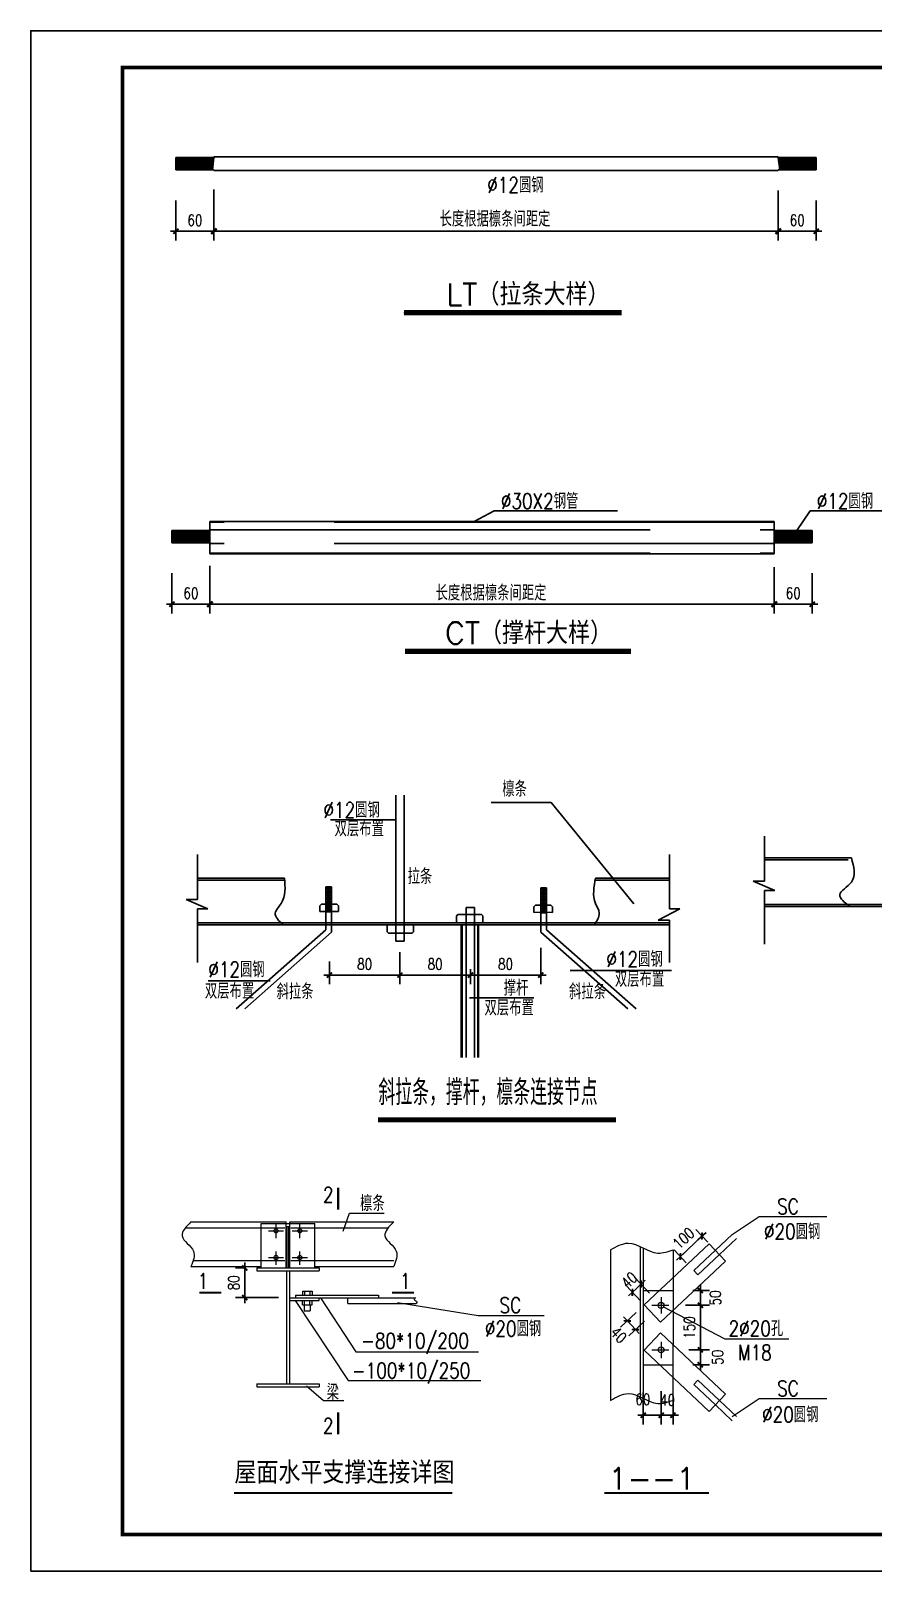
# Model space of a CAD drawing. Extents: x 36360094 to 36697644, y 75306 to 425482.
# Drawn here: x 36623344 to 36646309, y 291095 to 333095 of the extents above; entities that cross this region are included whole.
import ezdxf

# ---------------------------------------------------------------- set-up
doc = ezdxf.new("R2010")
doc.units = 0
doc.header["$LTSCALE"] = 1000
doc.header["$MEASUREMENT"] = 0
doc.linetypes.add('ACAD_ISO02W100', pattern=[15, 12, -3])
doc.linetypes.add('CENTER', pattern=[2, 1.25, -0.25, 0.25, -0.25])
doc.layers.get('0').update_dxf_attribs({"linetype": 'CONTINUOUS'})
doc.layers.get('DEFPOINTS').update_dxf_attribs({"linetype": 'CONTINUOUS'})
for name, color, linetype in [('DIANH', 6, 'CENTER'), ('GREEN', 3, 'CONTINUOUS'), ('PUB_DIM', 3, 'CONTINUOUS'), ('PUB_TITLE', 4, 'CONTINUOUS'), ('RED', 1, 'CONTINUOUS'), ('TEXT', 7, 'CONTINUOUS'), ('XUX', 3, 'ACAD_ISO02W100'), ('YELLOW', 2, 'CONTINUOUS'), ('标注', 4, 'CONTINUOUS'), ('门窗', 4, 'CONTINUOUS')]:
    doc.layers.add(name, color=color, linetype=linetype)
doc.styles.add('DIM_FONT', font='SIMPLEX.shx', dxfattribs={"width": 0.8})
doc.styles.add('TSSD_NORM', font='txt.shx', dxfattribs={"width": 0.7, "bigfont": 'tssdchn.shx'})
doc.styles.add('中西', font='romans.shx', dxfattribs={"width": 0.8, "height": 350, "bigfont": 'hztxt.shx'})
doc.dimstyles.new('DIMN', dxfattribs={"dimtxt": 300, "dimasz": 1, "dimexe": 250, "dimexo": 300, "dimgap": 150, "dimtad": 1, "dimdec": 0, "dimzin": 0, "dimdsep": 46, "dimtxsty": 'DIM_FONT', "dimblk": '_DIMX', "dimcen": 0.09, "dimclrt": 7, "dimadec": 0, "dimazin": 0, "dimtfac": 1, "dimtdec": 0, "dimtix": 1, "dimtmove": 2, "dimatfit": 3, "dimldrblk": '_DIMX', "dimfxl": 0, "dimtolj": 1, "dimtzin": 0, "dimarcsym": 0})

# ---------------------------------------------------------------- blocks, each defined once
blk = doc.blocks.new('_DIMX')
blk.add_line((-150, 0), (150, 0))
at = {"const_width": 50}
blk.add_lwpolyline([(-70, -70), (70, 70)], dxfattribs=at)
blk = doc.blocks.new('*D28')
at = {"layer": 'DEFPOINTS', "color": 0}
for p in [(36629504, 299363), (36629178, 298553), (36630395, 298553)]:
    blk.add_point(p, dxfattribs=at)
at = {"layer": 'PUB_DIM', "color": 0, "lineweight": -2}
for p, q in [((36629204, 299363), (36628928, 299363)), ((36629178, 299362), (36629178, 298554)), ((36630095, 298553), (36628928, 298553))]:
    blk.add_line(p, q, dxfattribs=at)
for p, rotation in [((36629178, 299363), 90), ((36629178, 298553), 270)]:
    blk.add_blockref('_DIMX', p, dxfattribs=dict(at, rotation=rotation))
at = {"layer": 'PUB_DIM', "color": 7, "insert": (36628878, 298958), "char_height": 300, "attachment_point": 5, "rotation": 90, "style": 'DIM_FONT'}
blk.add_mtext('\\A1;80', dxfattribs=at)
blk = doc.blocks.new('*D30')
at = {"layer": 'DEFPOINTS', "color": 0}
for p in [(36639745, 298701), (36640181, 298238), (36640417, 298460)]:
    blk.add_point(p, dxfattribs=at)
at = {"layer": 'PUB_DIM', "color": 0, "lineweight": -2}
for p, q in [((36640211, 298678), (36639810, 299105)), ((36639975, 298456), (36639574, 298883)), ((36639744, 298700), (36639744, 298699)), ((36639981, 298923), (36639745, 298701)), ((36639982, 298924), (36639982, 298924))]:
    blk.add_line(p, q, dxfattribs=at)
for p, rotation in [((36639981, 298923), 223.271056368716), ((36639745, 298701), 43.27105636871596)]:
    blk.add_blockref('_DIMX', p, dxfattribs=dict(at, rotation=rotation))
at = {"layer": 'PUB_DIM', "color": 7, "insert": (36639657, 299030), "char_height": 300, "attachment_point": 5, "rotation": 43.2711, "style": 'DIM_FONT'}
blk.add_mtext('\\A1;40', dxfattribs=at)
blk = doc.blocks.new('*D32')
at = {"layer": 'DEFPOINTS', "color": 0}
for p in [(36640980, 298344), (36640980, 297131), (36641598, 297131)]:
    blk.add_point(p, dxfattribs=at)
at = {"layer": 'PUB_DIM', "color": 0, "lineweight": -2}
for p, q in [((36641280, 298344), (36641848, 298344)), ((36641598, 298343), (36641598, 297132)), ((36641280, 297131), (36641848, 297131))]:
    blk.add_line(p, q, dxfattribs=at)
for p, rotation in [((36641598, 298344), 90), ((36641598, 297131), 270)]:
    blk.add_blockref('_DIMX', p, dxfattribs=dict(at, rotation=rotation))
at = {"layer": 'PUB_DIM', "color": 7, "insert": (36641298, 297737), "char_height": 300, "attachment_point": 5, "rotation": 90, "style": 'DIM_FONT'}
blk.add_mtext('\\A1;150', dxfattribs=at)
blk = doc.blocks.new('*D33')
at = {"layer": 'DEFPOINTS', "color": 0}
for p in [(36640528, 296306), (36640852, 296124), (36640528, 295347)]:
    blk.add_point(p, dxfattribs=at)
at = {"layer": 'PUB_DIM', "color": 0, "lineweight": -2}
for p, q in [((36640528, 296006), (36640528, 295097)), ((36640852, 295824), (36640852, 295097)), ((36640851, 295347), (36640529, 295347))]:
    blk.add_line(p, q, dxfattribs=at)
at = {"layer": 'PUB_DIM', "color": 0, "lineweight": -2, "rotation": 180}
blk.add_blockref('_DIMX', (36640528, 295347), dxfattribs=at)
at = {"layer": 'PUB_DIM', "color": 0, "lineweight": -2}
blk.add_blockref('_DIMX', (36640852, 295347), dxfattribs=at)
at = {"layer": 'PUB_DIM', "color": 7, "insert": (36640703, 295760), "char_height": 300, "attachment_point": 5, "style": 'DIM_FONT'}
blk.add_mtext('\\A1;40', dxfattribs=at)
blk = doc.blocks.new('*D34')
at = {"layer": 'DEFPOINTS', "color": 0}
for p in [(36640042, 296271), (36640528, 296088), (36640042, 295348)]:
    blk.add_point(p, dxfattribs=at)
at = {"layer": 'PUB_DIM', "color": 0, "lineweight": -2}
for p, q in [((36640042, 295971), (36640042, 295098)), ((36640528, 295788), (36640528, 295098)), ((36640527, 295348), (36640043, 295348))]:
    blk.add_line(p, q, dxfattribs=at)
at = {"layer": 'PUB_DIM', "color": 0, "lineweight": -2, "rotation": 180}
blk.add_blockref('_DIMX', (36640042, 295348), dxfattribs=at)
at = {"layer": 'PUB_DIM', "color": 0, "lineweight": -2}
blk.add_blockref('_DIMX', (36640528, 295348), dxfattribs=at)
at = {"layer": 'PUB_DIM', "color": 7, "insert": (36640029, 295779), "char_height": 300, "attachment_point": 5, "style": 'DIM_FONT'}
blk.add_mtext('\\A1;60', dxfattribs=at)
blk = doc.blocks.new('*D35')
at = {"layer": 'DEFPOINTS', "color": 0}
for p in [(36641642, 300231), (36642006, 299844), (36641416, 299289)]:
    blk.add_point(p, dxfattribs=at)
at = {"layer": 'PUB_DIM', "color": 0, "lineweight": -2}
for p, q in [((36641800, 300063), (36641471, 300413)), ((36641052, 299675), (36641642, 300231)), ((36641643, 300231), (36641644, 300232)), ((36641210, 299507), (36640881, 299857)), ((36641052, 299675), (36641051, 299674))]:
    blk.add_line(p, q, dxfattribs=at)
for p, rotation in [((36641642, 300231), 223.2710563685233), ((36641052, 299675), 43.27105636852331)]:
    blk.add_blockref('_DIMX', p, dxfattribs=dict(at, rotation=rotation))
at = {"layer": 'PUB_DIM', "color": 7, "insert": (36641142, 300171), "char_height": 300, "attachment_point": 5, "rotation": 43.2711, "style": 'DIM_FONT'}
blk.add_mtext('\\A1;100', dxfattribs=at)
blk = doc.blocks.new('*D52')
at = {"layer": 'DEFPOINTS', "color": 0}
for p in [(36643721, 328740), (36644755, 328772), (36643721, 327629)]:
    blk.add_point(p, dxfattribs=at)
at = {"layer": 'PUB_DIM', "color": 0, "lineweight": -2}
for p, q in [((36643721, 328440), (36643721, 327379)), ((36644755, 328472), (36644755, 327379)), ((36644754, 327629), (36643722, 327629))]:
    blk.add_line(p, q, dxfattribs=at)
at = {"layer": 'PUB_DIM', "color": 0, "lineweight": -2, "rotation": 180}
blk.add_blockref('_DIMX', (36643721, 327629), dxfattribs=at)
at = {"layer": 'PUB_DIM', "color": 0, "lineweight": -2}
blk.add_blockref('_DIMX', (36644755, 327629), dxfattribs=at)
at = {"layer": 'PUB_DIM', "color": 7, "insert": (36644238, 327929), "char_height": 300, "attachment_point": 5, "style": 'DIM_FONT'}
blk.add_mtext('\\A1;60', dxfattribs=at)
blk = doc.blocks.new('_ArchTick')
at = {"color": 0, "linetype": 'ByBlock', "const_width": 0.4}
blk.add_lwpolyline([(-0.5, -0.5), (0.5, 0.5)], dxfattribs=at)
blk = doc.blocks.new('*D53')
at = {"layer": 'DEFPOINTS', "color": 0}
for p in [(36643612, 318571), (36644646, 318603), (36643612, 317460)]:
    blk.add_point(p, dxfattribs=at)
at = {"layer": 'PUB_DIM', "color": 0, "lineweight": -2}
for p, q in [((36643612, 318271), (36643612, 317210)), ((36644646, 318303), (36644646, 317210)), ((36644645, 317460), (36643613, 317460))]:
    blk.add_line(p, q, dxfattribs=at)
at = {"layer": 'PUB_DIM', "color": 0, "lineweight": -2, "rotation": 180}
blk.add_blockref('_DIMX', (36643612, 317460), dxfattribs=at)
at = {"layer": 'PUB_DIM', "color": 0, "lineweight": -2}
blk.add_blockref('_DIMX', (36644646, 317460), dxfattribs=at)
at = {"layer": 'PUB_DIM', "color": 7, "insert": (36644129, 317760), "char_height": 300, "attachment_point": 5, "style": 'DIM_FONT'}
blk.add_mtext('\\A1;60', dxfattribs=at)

msp = doc.modelspace()

# ---------------------------------------------------------------- linework, layer by layer
at = {"layer": 'DIANH', "lineweight": 15}
for p, q in [((36629825.5, 300375.2), (36630234.8, 300375.2)), ((36630030.4, 300173.6), (36630030.4, 300543.6)), ((36630473.5, 300375.2), (36630882.8, 300375.2)), ((36630678.4, 300173.6), (36630678.4, 300543.6)), ((36629825.5, 299646.2), (36630234.8, 299646.2)), ((36630030.4, 299444.6), (36630030.4, 299814.6)), ((36630473.5, 299646.2), (36630882.8, 299646.2)), ((36630678.4, 299444.6), (36630678.4, 299814.6))]:
    msp.add_line(p, q, dxfattribs=at)
at = {"layer": 'GREEN'}
for p, q in [((36633291.6, 312257), (36633291.6, 308270.7)), ((36633522, 312257), (36633522, 308270.7)), ((36635896.4, 312057.6), (36637526.4, 312057.6)), ((36637526.4, 312057.6), (36639782.9, 309292)), ((36633272.4, 311582.3), (36631516.3, 311582.3)), ((36643341.7, 311132.7), (36643341.7, 309912.1)), ((36627885.2, 310632.3), (36627885.2, 309411.7)), ((36640753.2, 310632.3), (36640753.2, 309153.1)), ((36643341.7, 310545.2), (36645714, 310545.2)), ((36643341.7, 310487.6), (36645622.7, 310487.6)), ((36627885.2, 309994), (36630257.5, 309994)), ((36638739.4, 309994), (36640753.2, 309994)), ((36627885.2, 309936.4), (36630262.8, 309936.4)), ((36631387.2, 309755.4), (36631545, 309700.9)), ((36631545, 309755.4), (36631387.2, 309755.4)), ((36631387.2, 309755.4), (36631545, 309755.4)), ((36631387.2, 309755.4), (36631387.2, 308584.1)), ((36631545, 309700.9), (36631387.2, 309700.9)), ((36631387.2, 309700.9), (36631545, 309637.7)), ((36631387.2, 309637.7), (36631545, 309577.5)), ((36631545, 309637.7), (36631387.2, 309637.7)), ((36631545, 309577.5), (36631387.2, 309577.5)), ((36631387.2, 309577.5), (36631545, 309517.2)), ((36631545, 308519.9), (36631545, 309755.4)), ((36637246.8, 309730.3), (36637404.6, 309730.3)), ((36637404.6, 309730.3), (36637246.8, 309675.8)), ((36637404.6, 309730.3), (36637246.8, 309730.3)), ((36637246.8, 308519.9), (36637246.8, 309730.3)), ((36637246.8, 309675.8), (36637404.6, 309675.8)), ((36637404.6, 309675.8), (36637246.8, 309612.6)), ((36637246.8, 309612.6), (36637404.6, 309612.6)), ((36637404.6, 309612.6), (36637246.8, 309552.3)), ((36637404.6, 309552.3), (36637246.8, 309492)), ((36637246.8, 309552.3), (36637404.6, 309552.3)), ((36637404.6, 309730.3), (36637404.6, 308584.1)), ((36638728.5, 309936.4), (36640753.2, 309936.4)), ((36643341.7, 309912.1), (36643033.3, 309912.1)), ((36643033.3, 309912.1), (36643623.5, 309653.5)), ((36643341.7, 309653.5), (36643341.7, 308195)), ((36643623.5, 309653.5), (36643341.7, 309653.5)), ((36627576.8, 309411.7), (36628166.9, 309153.1)), ((36627885.2, 309411.7), (36627576.8, 309411.7)), ((36627885.2, 309153.1), (36627885.2, 307694.5)), ((36628166.9, 309153.1), (36627885.2, 309153.1)), ((36631223.3, 309232.2), (36631272.4, 309281.2)), ((36631223.3, 309084.1), (36631223.3, 309232.2)), ((36631272.4, 309281.2), (36631686.8, 309281.2)), ((36631387.2, 309517.2), (36631545, 309456.9)), ((36631545, 309517.2), (36631387.2, 309517.2)), ((36631387.2, 309456.9), (36631545, 309408.1)), ((36631545, 309456.9), (36631387.2, 309456.9)), ((36631387.2, 309408.1), (36631545, 309347.8)), ((36631545, 309408.1), (36631387.2, 309408.1)), ((36631545, 309347.8), (36631387.2, 309347.8)), ((36631387.2, 309347.8), (36631545, 309287.6)), ((36631545, 309287.6), (36631387.2, 309287.6)), ((36631387.2, 309287.6), (36631545, 309238.8)), ((36631387.2, 309238.8), (36631545, 309178.5)), ((36631545, 309238.8), (36631387.2, 309238.8)), ((36631387.2, 309178.5), (36631545, 309118.2)), ((36631545, 309178.5), (36631387.2, 309178.5)), ((36631735.8, 309232.2), (36631686.8, 309281.2)), ((36631735.8, 309232.2), (36631735.8, 309084.1)), ((36635211.6, 309193), (36635442, 309193)), ((36635211.6, 309193), (36635211.6, 308714.8)), ((36635442, 309193), (36635442, 308714.8)), ((36637056, 309207), (36637105, 309256.1)), ((36637056, 309207), (36637056, 309059)), ((36637519.4, 309256.1), (36637105, 309256.1)), ((36637246.8, 309492), (36637404.6, 309492)), ((36637404.6, 309492), (36637246.8, 309431.8)), ((36637404.6, 309431.8), (36637246.8, 309383)), ((36637246.8, 309431.8), (36637404.6, 309431.8)), ((36637246.8, 309383), (36637404.6, 309383)), ((36637404.6, 309383), (36637246.8, 309322.7)), ((36637404.6, 309322.7), (36637246.8, 309262.4)), ((36637246.8, 309322.7), (36637404.6, 309322.7)), ((36637404.6, 309262.4), (36637246.8, 309213.6)), ((36637246.8, 309262.4), (36637404.6, 309262.4)), ((36637246.8, 309213.6), (36637404.6, 309213.6)), ((36637404.6, 309213.6), (36637246.8, 309153.3)), ((36637246.8, 309153.3), (36637404.6, 309153.3)), ((36637404.6, 309153.3), (36637246.8, 309093.1)), ((36637568.5, 309207), (36637519.4, 309256.1)), ((36637568.5, 309059), (36637568.5, 309207)), ((36640444.8, 308848), (36641035, 309153.1)), ((36641035, 309153.1), (36640753.2, 309153.1)), ((36643341.7, 309272.8), (36656209.8, 309272.8)), ((36643341.7, 309215.2), (36656209.8, 309215.2)), ((36627885.2, 308772.4), (36640753.2, 308772.4)), ((36627885.2, 308714.8), (36640753.2, 308714.8)), ((36631223.3, 309084.1), (36631735.8, 309086.4)), ((36631387.2, 309118.2), (36631545, 309069.4)), ((36631545, 309118.2), (36631387.2, 309118.2)), ((36631545, 309069.4), (36631387.2, 309069.4)), ((36633058.5, 308714.8), (36633058.5, 308530)), ((36633773.5, 308525.7), (36633773.5, 308714.8)), ((36634949.6, 308957.1), (36634988.3, 308995.9)), ((36634949.6, 308772.4), (36634949.6, 308957.1)), ((36634988.3, 308995.9), (36635630.1, 308995.9)), ((36635664.6, 308961.4), (36635630.1, 308995.9)), ((36635664.6, 308961.4), (36635664.6, 308772.4)), ((36637568.5, 309059), (36637056, 309061.3)), ((36637246.8, 309093.1), (36637404.6, 309093.1)), ((36637404.6, 309093.1), (36637246.8, 309044.3)), ((36637246.8, 309044.3), (36637404.6, 309044.3)), ((36640753.2, 308848), (36640444.8, 308848)), ((36640753.2, 308848), (36640753.2, 307694.5)), ((36631387.2, 308584.1), (36628945.4, 306426.5)), ((36631545, 308519.9), (36629175.8, 306426.5)), ((36633058.5, 308530), (36633097.3, 308491.3)), ((36633097.3, 308491.3), (36633739, 308491.3)), ((36633773.5, 308525.7), (36633739, 308491.3)), ((36637246.8, 308519.9), (36639616, 306426.5)), ((36637404.6, 308584.1), (36639846.4, 306426.5)), ((36633291.6, 308270.7), (36633522, 308270.7)), ((36638049.7, 307475.1), (36640812.4, 307475.1)), ((36628183.6, 307194.3), (36629869.9, 307194.3)), ((36635300.8, 306730.2), (36637057, 306730.2))]:
    msp.add_line(p, q, dxfattribs=at)
at = {"layer": 'GREEN', "linetype": 'ACAD_ISO02W100'}
for p, q in [((36635211.6, 308714.8), (36635211.6, 305098.9)), ((36635442, 308714.8), (36635442, 305098.9))]:
    msp.add_line(p, q, dxfattribs=at)
at = {"layer": 'GREEN', "lineweight": 15}
for p, q in [((36631856.6, 300366.6), (36632028.4, 300855.7)), ((36632028.4, 300855.7), (36632973.9, 300855.7)), ((36642468.1, 300279.4), (36643199.6, 300762.7)), ((36643199.6, 300762.7), (36645042.6, 300762.7)), ((36630552.1, 298471.7), (36631996.8, 296291.9)), ((36631237.9, 298552.7), (36632203.5, 297073.1)), ((36633345, 298418.5), (36635536.1, 298067.8)), ((36640572.9, 298316.3), (36642261.6, 297429)), ((36635536.1, 298067.8), (36637337.6, 298067.8)), ((36642261.6, 297429), (36644012.8, 297429)), ((36632203.5, 297073.1), (36635544.8, 297073.1)), ((36630864.6, 296150), (36631325.3, 295744.6)), ((36631996.8, 296291.9), (36635616.5, 296291.9)), ((36631325.3, 295744.6), (36631876, 295744.6)), ((36642468.1, 295317.1), (36643199.6, 295800.3)), ((36643199.6, 295800.3), (36645042.6, 295800.3))]:
    msp.add_line(p, q, dxfattribs=at)
for points in [[(36627707.9, 300618.2), (36627469.5, 300234.8), (36627778.7, 299819.9), (36627707.9, 299403.2)], [(36633238.2, 300618.2), (36632999.7, 300234.8), (36633308.9, 299819.9), (36633238.2, 299403.2)], [(36639150.9, 299855.2), (36639626.2, 300040.5), (36640436.6, 299770.6), (36640851.9, 299855.2)], [(36639150.9, 295752.9), (36639626.2, 295938.3), (36640436.6, 295668.4), (36640851.9, 295752.9)]]:
    msp.add_spline(points, degree=3, dxfattribs=at)
at = {"layer": 'PUB_DIM'}
for p, q in [((36628226.4, 318506.4), (36628226.4, 317459.4)), ((36643612.3, 318474.8), (36643612.3, 317459.4))]:
    msp.add_line(p, q, dxfattribs=at)
at = {"layer": 'PUB_TITLE'}
msp.add_lwpolyline([(36623344.3, 291094.8), (36697644.3, 291094.8), (36697644.3, 333094.8), (36623344.3, 333094.8)], close=True, dxfattribs=at)
at = {"layer": 'PUB_TITLE', "const_width": 100}
msp.add_lwpolyline([(36625844.3, 292094.8), (36696644.3, 292094.8), (36696644.3, 332094.8), (36625844.3, 332094.8)], close=True, dxfattribs=at)
at = {"layer": 'RED'}
for p, q in [((36627301, 329641), (36628335, 329641)), ((36627301, 329641), (36628335, 329641)), ((36627301, 329305.4), (36627301, 329641)), ((36627301, 329641), (36627301, 329305.4)), ((36627301, 329305.4), (36627301, 329641)), ((36627301, 329305.4), (36628335, 329305.4)), ((36627301, 329305.4), (36628335, 329305.4)), ((36627344.6, 329641), (36627303.3, 329305.4)), ((36627385.9, 329641), (36627344.6, 329305.4)), ((36627344.6, 329305.4), (36627344.6, 329641)), ((36627385.9, 329305.4), (36627385.9, 329641)), ((36627427.1, 329641), (36627385.9, 329305.4)), ((36627468.4, 329641), (36627427.1, 329305.4)), ((36627427.1, 329305.4), (36627427.1, 329641)), ((36627468.4, 329305.4), (36627468.4, 329641)), ((36627509.7, 329641), (36627468.4, 329305.4)), ((36627550.9, 329641), (36627509.7, 329305.4)), ((36627509.7, 329305.4), (36627509.7, 329641)), ((36627550.9, 329305.4), (36627550.9, 329641)), ((36627592.2, 329641), (36627550.9, 329305.4)), ((36627633.5, 329641), (36627592.2, 329305.4)), ((36627592.2, 329305.4), (36627592.2, 329641)), ((36627674.7, 329641), (36627633.5, 329305.4)), ((36627633.5, 329305.4), (36627633.5, 329641)), ((36627674.7, 329641), (36627633.5, 329305.4)), ((36627674.7, 329305.4), (36627674.7, 329641)), ((36627716, 329641), (36627674.7, 329305.4)), ((36627674.7, 329305.4), (36627674.7, 329641)), ((36627757.3, 329641), (36627716, 329305.4)), ((36627716, 329305.4), (36627716, 329641)), ((36627757.3, 329305.4), (36627757.3, 329641)), ((36627798.5, 329641), (36627757.3, 329305.4)), ((36627839.8, 329641), (36627798.5, 329305.4)), ((36627798.5, 329305.4), (36627798.5, 329641)), ((36627839.8, 329305.4), (36627839.8, 329641)), ((36627881.1, 329641), (36627839.8, 329305.4)), ((36627922.3, 329641), (36627881.1, 329305.4)), ((36627881.1, 329305.4), (36627881.1, 329641)), ((36627922.3, 329305.4), (36627922.3, 329641)), ((36627963.6, 329641), (36627922.3, 329305.4)), ((36628004.9, 329641), (36627963.6, 329305.4)), ((36627963.6, 329305.4), (36627963.6, 329641)), ((36628004.9, 329305.4), (36628004.9, 329641)), ((36628046.1, 329641), (36628004.9, 329305.4)), ((36628087.4, 329641), (36628046.1, 329305.4)), ((36628046.1, 329305.4), (36628046.1, 329641)), ((36628087.4, 329305.4), (36628087.4, 329641)), ((36628128.7, 329641), (36628087.4, 329305.4)), ((36628169.9, 329641), (36628128.7, 329305.4)), ((36628128.7, 329305.4), (36628128.7, 329641)), ((36628169.9, 329305.4), (36628169.9, 329641)), ((36628211.2, 329641), (36628169.9, 329305.4)), ((36628252.5, 329641), (36628211.2, 329305.4)), ((36628211.2, 329305.4), (36628211.2, 329641)), ((36628293.7, 329641), (36628252.5, 329305.4)), ((36628252.5, 329305.4), (36628252.5, 329641)), ((36628335, 329641), (36628293.7, 329305.4)), ((36628293.7, 329305.4), (36628293.7, 329641)), ((36628335, 329660.2), (36643720.9, 329660.2)), ((36628335, 329641), (36628335, 329660.2)), ((36628335, 329641), (36628335, 329660.2)), ((36628335, 329305.4), (36628335, 329286.2)), ((36628335, 329305.4), (36628335, 329286.2)), ((36643720.9, 329286.2), (36628335, 329286.2)), ((36643720.9, 329641), (36643720.9, 329660.2)), ((36643720.9, 329641), (36643762.2, 329305.4)), ((36644754.9, 329641), (36643720.9, 329641)), ((36643720.9, 329305.4), (36643720.9, 329286.2)), ((36644754.9, 329305.4), (36643720.9, 329305.4)), ((36643762.2, 329305.4), (36643762.2, 329641)), ((36643762.2, 329641), (36643803.4, 329305.4)), ((36643803.4, 329641), (36643844.7, 329305.4)), ((36643803.4, 329305.4), (36643803.4, 329641)), ((36643844.7, 329305.4), (36643844.7, 329641)), ((36643844.7, 329641), (36643886, 329305.4)), ((36643886, 329305.4), (36643886, 329641)), ((36643886, 329641), (36643927.2, 329305.4)), ((36643927.2, 329305.4), (36643927.2, 329641)), ((36643927.2, 329641), (36643968.5, 329305.4)), ((36643968.5, 329641), (36644009.8, 329305.4)), ((36643968.5, 329305.4), (36643968.5, 329641)), ((36644009.8, 329305.4), (36644009.8, 329641)), ((36644009.8, 329641), (36644051, 329305.4)), ((36644051, 329305.4), (36644051, 329641)), ((36644051, 329641), (36644092.3, 329305.4)), ((36644092.3, 329305.4), (36644092.3, 329641)), ((36644092.3, 329641), (36644133.6, 329305.4)), ((36644133.6, 329305.4), (36644133.6, 329641)), ((36644133.6, 329641), (36644174.8, 329305.4)), ((36644174.8, 329305.4), (36644174.8, 329641)), ((36644174.8, 329641), (36644216.1, 329305.4)), ((36644216.1, 329641), (36644257.4, 329305.4)), ((36644216.1, 329305.4), (36644216.1, 329641)), ((36644257.4, 329641), (36644298.6, 329305.4)), ((36644257.4, 329305.4), (36644257.4, 329641)), ((36644298.6, 329305.4), (36644298.6, 329641)), ((36644298.6, 329641), (36644339.9, 329305.4)), ((36644339.9, 329641), (36644381.2, 329305.4)), ((36644339.9, 329305.4), (36644339.9, 329641)), ((36644381.2, 329305.4), (36644381.2, 329641)), ((36644381.2, 329641), (36644422.4, 329305.4)), ((36644381.2, 329305.4), (36644381.2, 329641)), ((36644381.2, 329641), (36644422.4, 329305.4)), ((36644422.4, 329305.4), (36644422.4, 329641)), ((36644422.4, 329641), (36644463.7, 329305.4)), ((36644463.7, 329305.4), (36644463.7, 329641)), ((36644463.7, 329641), (36644505, 329305.4)), ((36644505, 329305.4), (36644505, 329641)), ((36644505, 329641), (36644546.2, 329305.4)), ((36644546.2, 329305.4), (36644546.2, 329641)), ((36644546.2, 329641), (36644587.5, 329305.4)), ((36644587.5, 329305.4), (36644587.5, 329641)), ((36644587.5, 329641), (36644628.8, 329305.4)), ((36644628.8, 329641), (36644670, 329305.4)), ((36644628.8, 329305.4), (36644628.8, 329641)), ((36644670, 329305.4), (36644670, 329641)), ((36644670, 329641), (36644711.3, 329305.4)), ((36644711.3, 329305.4), (36644711.3, 329641)), ((36644711.3, 329641), (36644752.6, 329305.4)), ((36644754.9, 329305.4), (36644754.9, 329641)), ((36644754.9, 329641), (36644754.9, 329305.4)), ((36643612.3, 319713.5), (36628226.4, 319713.5)), ((36628226.4, 319713.5), (36628226.4, 318832.6)), ((36643612.3, 318832.6), (36643612.3, 319713.5)), ((36627192.4, 319472.1), (36628226.4, 319472.1)), ((36627192.4, 319472.1), (36628226.4, 319472.1)), ((36627192.4, 319136.5), (36627192.4, 319472.1)), ((36627192.4, 319472.1), (36627192.4, 319136.5)), ((36627192.4, 319136.5), (36627192.4, 319472.1)), ((36627236, 319472.1), (36627194.7, 319136.5)), ((36627277.3, 319472.1), (36627236, 319136.5)), ((36627236, 319136.5), (36627236, 319472.1)), ((36627277.3, 319136.5), (36627277.3, 319472.1)), ((36627318.5, 319472.1), (36627277.3, 319136.5)), ((36627359.8, 319472.1), (36627318.5, 319136.5)), ((36627318.5, 319136.5), (36627318.5, 319472.1)), ((36627359.8, 319136.5), (36627359.8, 319472.1)), ((36627401.1, 319472.1), (36627359.8, 319136.5)), ((36627401.1, 319136.5), (36627401.1, 319472.1)), ((36627442.3, 319472.1), (36627401.1, 319136.5)), ((36627442.3, 319136.5), (36627442.3, 319472.1)), ((36627483.6, 319472.1), (36627442.3, 319136.5)), ((36627524.9, 319472.1), (36627483.6, 319136.5)), ((36627483.6, 319136.5), (36627483.6, 319472.1)), ((36627566.1, 319472.1), (36627524.9, 319136.5)), ((36627524.9, 319136.5), (36627524.9, 319472.1)), ((36627566.1, 319472.1), (36627524.9, 319136.5)), ((36627566.1, 319136.5), (36627566.1, 319472.1)), ((36627607.4, 319472.1), (36627566.1, 319136.5)), ((36627566.1, 319136.5), (36627566.1, 319472.1)), ((36627648.7, 319472.1), (36627607.4, 319136.5)), ((36627607.4, 319136.5), (36627607.4, 319472.1)), ((36627648.7, 319136.5), (36627648.7, 319472.1)), ((36627689.9, 319472.1), (36627648.7, 319136.5)), ((36627731.2, 319472.1), (36627689.9, 319136.5)), ((36627689.9, 319136.5), (36627689.9, 319472.1)), ((36627731.2, 319136.5), (36627731.2, 319472.1)), ((36627772.5, 319472.1), (36627731.2, 319136.5)), ((36627813.7, 319472.1), (36627772.5, 319136.5)), ((36627772.5, 319136.5), (36627772.5, 319472.1)), ((36627813.7, 319136.5), (36627813.7, 319472.1)), ((36627855, 319472.1), (36627813.7, 319136.5)), ((36627896.3, 319472.1), (36627855, 319136.5)), ((36627855, 319136.5), (36627855, 319472.1)), ((36627896.3, 319136.5), (36627896.3, 319472.1)), ((36627937.5, 319472.1), (36627896.3, 319136.5)), ((36627937.5, 319136.5), (36627937.5, 319472.1)), ((36627978.8, 319472.1), (36627937.5, 319136.5)), ((36628020.1, 319472.1), (36627978.8, 319136.5)), ((36627978.8, 319136.5), (36627978.8, 319472.1)), ((36628061.3, 319472.1), (36628020.1, 319136.5)), ((36628020.1, 319136.5), (36628020.1, 319472.1)), ((36628061.3, 319136.5), (36628061.3, 319472.1)), ((36628102.6, 319472.1), (36628061.3, 319136.5)), ((36628143.9, 319472.1), (36628102.6, 319136.5)), ((36628102.6, 319136.5), (36628102.6, 319472.1)), ((36628185.1, 319472.1), (36628143.9, 319136.5)), ((36628143.9, 319136.5), (36628143.9, 319472.1)), ((36628226.4, 319472.1), (36628185.1, 319136.5)), ((36628185.1, 319136.5), (36628185.1, 319472.1)), ((36628226.4, 319472.1), (36628226.4, 319491.3)), ((36628226.4, 319472.1), (36628226.4, 319491.3)), ((36643612.3, 319472.1), (36643612.3, 319491.3)), ((36643612.3, 319472.1), (36643653.6, 319136.5)), ((36644646.3, 319472.1), (36643612.3, 319472.1)), ((36643653.6, 319472.1), (36643694.8, 319136.5)), ((36643653.6, 319136.5), (36643653.6, 319472.1)), ((36643694.8, 319472.1), (36643736.1, 319136.5)), ((36643694.8, 319136.5), (36643694.8, 319472.1)), ((36643736.1, 319136.5), (36643736.1, 319472.1)), ((36643736.1, 319472.1), (36643777.4, 319136.5)), ((36643777.4, 319136.5), (36643777.4, 319472.1)), ((36643777.4, 319472.1), (36643818.6, 319136.5)), ((36643818.6, 319136.5), (36643818.6, 319472.1)), ((36643818.6, 319472.1), (36643859.9, 319136.5)), ((36643859.9, 319136.5), (36643859.9, 319472.1)), ((36643859.9, 319472.1), (36643901.2, 319136.5)), ((36643901.2, 319136.5), (36643901.2, 319472.1)), ((36643901.2, 319472.1), (36643942.4, 319136.5)), ((36643942.4, 319136.5), (36643942.4, 319472.1)), ((36643942.4, 319472.1), (36643983.7, 319136.5)), ((36643983.7, 319472.1), (36644025, 319136.5)), ((36643983.7, 319136.5), (36643983.7, 319472.1)), ((36644025, 319136.5), (36644025, 319472.1)), ((36644025, 319472.1), (36644066.2, 319136.5)), ((36644066.2, 319136.5), (36644066.2, 319472.1)), ((36644066.2, 319472.1), (36644107.5, 319136.5)), ((36644107.5, 319136.5), (36644107.5, 319472.1)), ((36644107.5, 319472.1), (36644148.8, 319136.5)), ((36644148.8, 319136.5), (36644148.8, 319472.1)), ((36644148.8, 319472.1), (36644190, 319136.5)), ((36644190, 319472.1), (36644231.3, 319136.5)), ((36644190, 319136.5), (36644190, 319472.1)), ((36644231.3, 319136.5), (36644231.3, 319472.1)), ((36644231.3, 319472.1), (36644272.6, 319136.5)), ((36644272.6, 319136.5), (36644272.6, 319472.1)), ((36644272.6, 319472.1), (36644313.8, 319136.5)), ((36644272.6, 319136.5), (36644272.6, 319472.1)), ((36644272.6, 319472.1), (36644313.8, 319136.5)), ((36644313.8, 319472.1), (36644355.1, 319136.5)), ((36644313.8, 319136.5), (36644313.8, 319472.1)), ((36644355.1, 319136.5), (36644355.1, 319472.1)), ((36644355.1, 319472.1), (36644396.4, 319136.5)), ((36644396.4, 319136.5), (36644396.4, 319472.1)), ((36644396.4, 319472.1), (36644437.6, 319136.5)), ((36644437.6, 319136.5), (36644437.6, 319472.1)), ((36644437.6, 319472.1), (36644478.9, 319136.5)), ((36644478.9, 319472.1), (36644520.2, 319136.5)), ((36644478.9, 319136.5), (36644478.9, 319472.1)), ((36644520.2, 319136.5), (36644520.2, 319472.1)), ((36644520.2, 319472.1), (36644561.4, 319136.5)), ((36644561.4, 319136.5), (36644561.4, 319472.1)), ((36644561.4, 319472.1), (36644602.7, 319136.5)), ((36644602.7, 319472.1), (36644644, 319136.5)), ((36644602.7, 319136.5), (36644602.7, 319472.1)), ((36644646.3, 319472.1), (36644646.3, 319136.5)), ((36644646.3, 319136.5), (36644646.3, 319472.1)), ((36627192.4, 319136.5), (36628226.4, 319136.5)), ((36627192.4, 319136.5), (36628226.4, 319136.5)), ((36628226.4, 319136.5), (36628226.4, 319117.3)), ((36628226.4, 319136.5), (36628226.4, 319117.3)), ((36628226.4, 318832.6), (36643612.3, 318832.6)), ((36644646.3, 319136.5), (36643612.3, 319136.5)), ((36643612.3, 319136.5), (36643612.3, 319117.3)), ((36635080.9, 308714.8), (36635080.9, 305098.9)), ((36635553.2, 308714.8), (36635553.2, 305098.9))]:
    msp.add_line(p, q, dxfattribs=at)
at = {"layer": 'RED', "lineweight": 15}
for p, q in [((36633514.9, 325409.1), (36639450, 325409.1)), ((36633546.5, 316175.6), (36639481.6, 316175.6)), ((36627707.9, 300618.2), (36630305.8, 300618.2)), ((36629625.4, 300577.7), (36631083.4, 300577.7)), ((36629625.4, 299362.7), (36629625.4, 300577.7)), ((36630305.8, 300577.7), (36630305.8, 300618.2)), ((36630330.1, 299362.7), (36630330.1, 300496.7)), ((36630330.1, 300496.7), (36630378.7, 300496.7)), ((36630378.7, 299362.7), (36630378.7, 300496.7)), ((36630403, 300618.2), (36630435.4, 300618.2)), ((36630403, 300577.7), (36630403, 300618.2)), ((36630435.4, 300618.2), (36633238.2, 300618.2)), ((36631083.4, 299362.7), (36631083.4, 300577.7)), ((36639960.9, 299945.7), (36639960.9, 295843.4)), ((36640041.9, 299906.9), (36640041.9, 295804.7)), ((36640069.9, 298355.6), (36641839.3, 300021.2)), ((36641839.3, 300021.2), (36642283.4, 299549.4)), ((36642005.8, 299844.3), (36642468.1, 300279.4)), ((36642116.9, 299726.3), (36642579.1, 300161.5)), ((36639150.9, 299855.2), (36639150.9, 295752.9)), ((36640514.1, 297883.7), (36642283.4, 299549.4)), ((36640851.9, 299855.2), (36640851.9, 299091.7)), ((36627707.9, 299403.2), (36629625.4, 299403.2)), ((36629503.9, 299362.7), (36631204.9, 299362.7)), ((36629503.9, 299362.7), (36629503.9, 299281.7)), ((36629503.9, 299281.7), (36631204.9, 299281.7)), ((36630313.9, 299281.7), (36630313.9, 296203.7)), ((36630394.9, 299281.7), (36630394.9, 296203.7)), ((36631083.4, 299403.2), (36633238.2, 299403.2)), ((36631204.9, 299362.7), (36631204.9, 299281.7)), ((36630751.3, 298732.2), (36631010.5, 298732.2)), ((36630751.3, 298732.2), (36630751.3, 298617.5)), ((36630809.6, 298732.2), (36630809.6, 298617.5)), ((36630952.3, 298732.2), (36630952.3, 298617.5)), ((36631010.5, 298732.2), (36631010.5, 298617.5)), ((36640041.9, 298748.8), (36640487.6, 298748.8)), ((36630394.9, 298552.7), (36633831.3, 298552.7)), ((36630394.9, 298471.7), (36631204.9, 298471.7)), ((36630556.9, 298617.5), (36630556.9, 298552.7)), ((36630556.9, 298617.5), (36632824.9, 298617.5)), ((36630751.3, 298356.9), (36630751.3, 298471.7)), ((36630751.3, 298356.9), (36631010.5, 298356.9)), ((36630799.9, 298356.9), (36630799.9, 298194.9)), ((36630809.6, 298356.9), (36630809.6, 298471.7)), ((36630952.3, 298356.9), (36630952.3, 298471.7)), ((36630961.9, 298356.9), (36630961.9, 298194.9)), ((36631010.5, 298356.9), (36631010.5, 298471.7)), ((36631204.9, 298471.7), (36631204.9, 298552.7)), ((36631990.7, 298390.7), (36631990.7, 298552.7)), ((36631990.7, 298390.7), (36633846.5, 298390.7)), ((36632824.9, 298617.5), (36632824.9, 298552.7)), ((36640069.9, 298355.6), (36640514.1, 297883.7)), ((36640852.6, 298202.4), (36640852.6, 297272.1)), ((36630799.9, 298194.9), (36630961.9, 298194.9)), ((36640069.9, 297119), (36640514.1, 297590.8)), ((36640514.1, 297590.8), (36642283.4, 295925.2)), ((36640069.9, 297119), (36641839.3, 295453.3)), ((36640041.9, 296725.8), (36640487.6, 296725.8)), ((36629503.9, 296203.7), (36631204.9, 296203.7)), ((36629503.9, 296203.7), (36629503.9, 296122.7)), ((36629503.9, 296122.7), (36631204.9, 296122.7)), ((36631204.9, 296203.7), (36631204.9, 296122.7)), ((36640851.9, 295619.4), (36640851.9, 296382.8)), ((36641839.3, 295453.3), (36642283.4, 295925.2)), ((36642116.9, 295748.2), (36642579.1, 295313.1)), ((36642005.8, 295630.3), (36642468.1, 295195.1))]:
    msp.add_line(p, q, dxfattribs=at)
at = {"layer": 'RED', "linetype": 'ACAD_ISO02W100'}
for p, q in [((36643612.3, 319694.3), (36628226.4, 319694.3)), ((36628226.4, 319491.3), (36643612.3, 319491.3)), ((36643612.3, 319117.3), (36628226.4, 319117.3)), ((36628226.4, 318851.8), (36643612.3, 318851.8)), ((36635100.1, 308714.8), (36635100.1, 305098.9)), ((36635534, 308714.8), (36635534, 305098.9))]:
    msp.add_line(p, q, dxfattribs=at)
at = {"layer": 'RED', "const_width": 144}
for points in [[(36633514.9, 325409.1), (36639450, 325409.1)], [(36633546.5, 316175.6), (36639709.5, 316175.6)], [(36632809.1, 303401.3), (36639296.8, 303401.3)]]:
    msp.add_lwpolyline(points, dxfattribs=at)
at = {"layer": 'RED', "lineweight": 15}
for centre, radius in [((36630030.1, 300375.2), 56.7), ((36630678.4, 300375.2), 56.7), ((36630030.4, 299646.2), 56.7), ((36630678.4, 299646.2), 56.7), ((36640527.9, 298343.1), 81), ((36640527.9, 297129.4), 81)]:
    msp.add_circle(centre, radius, dxfattribs=at)
at = {"layer": 'RED'}
for points in [[(36645714, 310545.2), (36645714, 309880.2), (36645398.5, 309540.6), (36645678.1, 309215.2)], [(36630257.5, 309994), (36630166.2, 309296.8), (36630008.8, 309040.2), (36630221.6, 308714.8)], [(36638739.4, 309994), (36638739.4, 309303.1), (36638841.7, 309040.2), (36638703.4, 308714.8)]]:
    msp.add_spline(points, degree=3, dxfattribs=at)
at = {"layer": 'RED', "lineweight": 15}
msp.add_spline([(36633831.3, 298552.7), (36633797.6, 298495.8), (36633871.7, 298440.3), (36633846.5, 298390.7)], degree=3, dxfattribs=at)
at = {"layer": 'XUX', "lineweight": 15}
for p, q in [((36627557.6, 300456.2), (36630273.4, 300456.2)), ((36630305.8, 299362.7), (36630305.8, 300577.7)), ((36630403, 299362.7), (36630403, 300577.7)), ((36630435.4, 300456.2), (36633087.9, 300456.2)), ((36627769.4, 299565.2), (36630273.4, 299565.2)), ((36630435.4, 299565.2), (36633238.2, 299565.2)), ((36641416.1, 299289.1), (36642005.8, 299844.3)), ((36641527.1, 299171.1), (36642116.9, 299726.3)), ((36640851.9, 299091.7), (36640852.6, 298202.4)), ((36641416.1, 299289.1), (36641527.1, 299171.1)), ((36640487.6, 298748.8), (36640852.2, 298748.8)), ((36640273, 298343.8), (36640736.4, 298343.8)), ((36640527.9, 298564.1), (36640527.9, 298119.4)), ((36640273, 297130.8), (36640736.4, 297130.8)), ((36640527.9, 297351.1), (36640527.9, 296906.4)), ((36640851.9, 296382.8), (36640852.6, 297272.1)), ((36640487.6, 296725.8), (36640852.2, 296725.8)), ((36641416.1, 296185.5), (36641527.1, 296303.4)), ((36641416.1, 296185.5), (36642005.8, 295630.3)), ((36641527.1, 296303.4), (36642116.9, 295748.2))]:
    msp.add_line(p, q, dxfattribs=at)
at = {"layer": 'YELLOW'}
for p, q in [((36635430.1, 319713.5), (36635977.2, 320005.7)), ((36635977.2, 320005.7), (36639337.6, 320005.7)), ((36644231.3, 319472.1), (36644588.2, 320005.7)), ((36644588.2, 320005.7), (36646830.6, 320005.7))]:
    msp.add_line(p, q, dxfattribs=at)
at = {"layer": '标注'}
for p, q in [((36628335, 328771.2), (36628335, 327628.3)), ((36643720.9, 328739.7), (36643720.9, 327628.3)), ((36628335, 327629), (36643720.9, 327629)), ((36628226.4, 317460.1), (36643612.3, 317460.1))]:
    msp.add_line(p, q, dxfattribs=at)
at = {"layer": '标注', "const_width": 60}
for points in [[(36631721.8, 300947.7), (36631721.8, 301547.7)], [(36627936.9, 298690), (36628536.9, 298690)], [(36633189.1, 298690), (36633789.1, 298690)], [(36631721.8, 294825.6), (36631721.8, 295425.6)], [(36638978, 293226.6), (36641830.3, 293226.6)]]:
    msp.add_lwpolyline(points, dxfattribs=at)
at = {"layer": '门窗', "const_width": 48}
msp.add_lwpolyline([(36628884.4, 293226.6), (36634835.2, 293226.6)], dxfattribs=at)

# ---------------------------------------------------------------- block references
at = {"layer": '标注', "xscale": 150.0000000074506, "yscale": 150.0000000074506, "zscale": 150.0000000074506, "rotation": 180}
for p in [(36628335, 327629), (36628226.4, 317460.1)]:
    msp.add_blockref('_ArchTick', p, dxfattribs=at)
at = {"layer": '标注', "xscale": 150.0000000074506, "yscale": 150.0000000074506, "zscale": 150.0000000074506}
for p in [(36643720.9, 327629), (36643612.3, 317460.1)]:
    msp.add_blockref('_ArchTick', p, dxfattribs=at)

# ---------------------------------------------------------------- texts
at = {"style": '中西'}
for s, p in [('LT（拉条大样）', (36634672.3, 325608.3)), ('CT（撑杆大样）', (36634638.8, 316374.8)), ('屋面水平支撑连接详图', (36628894.6, 293482)), ('1--1', (36639090.9, 293318))]:
    msp.add_text(s, height=600, dxfattribs=at).set_placement(p)
at = {"layer": 'PUB_DIM', "insert": (36635890.8, 317769.4), "char_height": 420, "attachment_point": 5, "style": '中西'}
msp.add_mtext('长度根据檩条间距定', dxfattribs=at)
at = {"layer": 'TEXT', "style": 'TSSD_NORM', "width": 0.7}
msp.add_text('斜拉条，撑杆，檩条连接节点', height=691.2, dxfattribs=at).set_placement((36632821.6, 303802))
at = {"layer": '标注', "style": '中西', "width": 0.8}
for s, p in [('%%C12圆钢', (36635787.1, 328679.7)), ('%%C30X2钢管', (36636160.3, 320061.2)), ('%%C12圆钢', (36644771.4, 320061.2)), ('檩条', (36636199, 312214)), ('%%C12圆钢', (36631322.2, 311640.2)), ('双层布置', (36631625.8, 311128.4)), ('拉条', (36633616.7, 309827.9)), ('%%C12圆钢', (36639035.8, 307571.9)), ('%%C12圆钢', (36628183.6, 307290.1)), ('双层布置', (36639267.9, 307025.4)), ('双层布置', (36628090, 306702.5)), ('斜拉条', (36630044, 306689.5)), ('撑杆', (36636236.9, 306788.1)), ('斜拉条', (36638017.5, 306689.6)), ('双层布置', (36635713, 306246.6)), ('2', (36631308.1, 301148.6)), ('檩条', (36632321, 300914.9)), ('SC', (36643690.8, 300829.8)), ('%%C20圆钢', (36643331.9, 300145.1)), ('1', (36627892.4, 298795.3)), ('1', (36633408.9, 298795.3)), ('SC', (36636122.7, 298135)), ('%%C20圆钢', (36635721.8, 297497.6)), ('2%%c20孔', (36642366.1, 297503)), ('-80*10/200', (36632351, 297164.2)), ('M18', (36642620.7, 296845.7)), ('-100*10/250', (36632099.8, 296353.2)), ('梁', (36631411.2, 295765.2)), ('SC', (36643690.8, 295867.5)), ('2', (36631308.1, 294844.9)), ('%%C20圆钢', (36643280.5, 295154.6))]:
    msp.add_text(s, height=420, dxfattribs=at).set_placement(p)
at = {"layer": '标注', "insert": (36635999.4, 327965.4), "char_height": 420, "attachment_point": 5, "style": '中西'}
msp.add_mtext('长度根据檩条间距定', dxfattribs=at)

# ---------------------------------------------------------------- dimensions: what is measured, and where the dimension line sits
at = {"layer": 'PUB_DIM'}
for base, p1, p2, text in [((36628335, 327629), (36627301, 328771.6), (36628335, 328771.6), '60'), ((36628226.4, 317460.1), (36627192.4, 318602.7), (36628226.4, 318506.7), '60'), ((36637246.8, 307347.4), (36635326.8, 307809.7), (36637246.8, 308391.3), '80'), ((36633406.8, 307347.4), (36631486.8, 308022.4), (36633406.8, 308270.7), '80'), ((36635326.8, 307347.4), (36633406.8, 308270.7), (36635326.8, 307809.7), '80')]:
    msp.add_linear_dim(base=base, p1=p1, p2=p2, text=text, dimstyle='DIMN', dxfattribs=at).render()
for base, p1, p2, angle, text, picture, middle in [((36643720.9, 327629), (36644754.9, 328771.6), (36643720.9, 328740.1), 180, '60', '*D52', (36644237.9, 327929)), ((36643612.3, 317460.1), (36644646.3, 318602.7), (36643612.3, 318571.2), 180, '60', '*D53', (36644129.3, 317760.1)), ((36629177.6, 298552.7), (36629503.9, 299362.7), (36630394.9, 298552.7), 90, '80', '*D28', (36628877.6, 298957.7)), ((36641597.6, 297130.8), (36640980.4, 298343.8), (36640980.4, 297130.8), 90, '150', '*D32', (36641297.6, 297737.3))]:
    dim = msp.add_linear_dim(base=base, p1=p1, p2=p2, angle=angle, text=text, dimstyle='DIMN', dxfattribs=at)
    dim.commit()
    dim.dimension.update_dxf_attribs({"geometry": picture, "text_midpoint": middle})
for p1, p2, distance, text, picture, middle in [((36641416.1, 299289.1), (36642005.8, 299844.3), 530.6, '100', '*D35', (36641141.6, 300171.4)), ((36640416.9, 298459.7), (36640181, 298237.6), -636.1, '40', '*D30', (36639657.3, 299030.2))]:
    dim = msp.add_aligned_dim(p1=p1, p2=p2, distance=distance, text=text, dimstyle='DIMN', dxfattribs=at)
    dim.commit()
    dim.dimension.update_dxf_attribs({"geometry": picture, "text_midpoint": middle})
for base, p1, p2, angle, location, text in [((36641597.6, 298748.8), (36640893.4, 298343.8), (36641095.9, 298748.8), 90, (36642005.8, 298546.3), '50'), ((36639828.2, 297683), (36640069.9, 298355.6), (36640292, 298119.7), 313.27106, (36639370.8, 297535.1), '40'), ((36641597.6, 297130.8), (36641095.9, 296723.8), (36641142.4, 297130.8), 90, (36642067, 296927.3), '50')]:
    msp.add_linear_dim(base=base, p1=p1, p2=p2, angle=angle, location=location, text=text, dimstyle='DIMN', dxfattribs=at).render()
for base, p1, p2, text, picture, middle in [((36640041.9, 295347.8), (36640527.9, 296087.9), (36640041.9, 296270.6), '60', '*D34', (36640029.3, 295779.4)), ((36640527.9, 295347.2), (36640851.9, 296123.5), (36640527.9, 296306.2), '40', '*D33', (36640702.9, 295760.1))]:
    dim = msp.add_linear_dim(base=base, p1=p1, p2=p2, text=text, dimstyle='DIMN', dxfattribs=at)
    dim.commit()
    dim.dimension.update_dxf_attribs({"geometry": picture, "text_midpoint": middle, "dimtype": 128})

doc.saveas('drawing.dxf')
